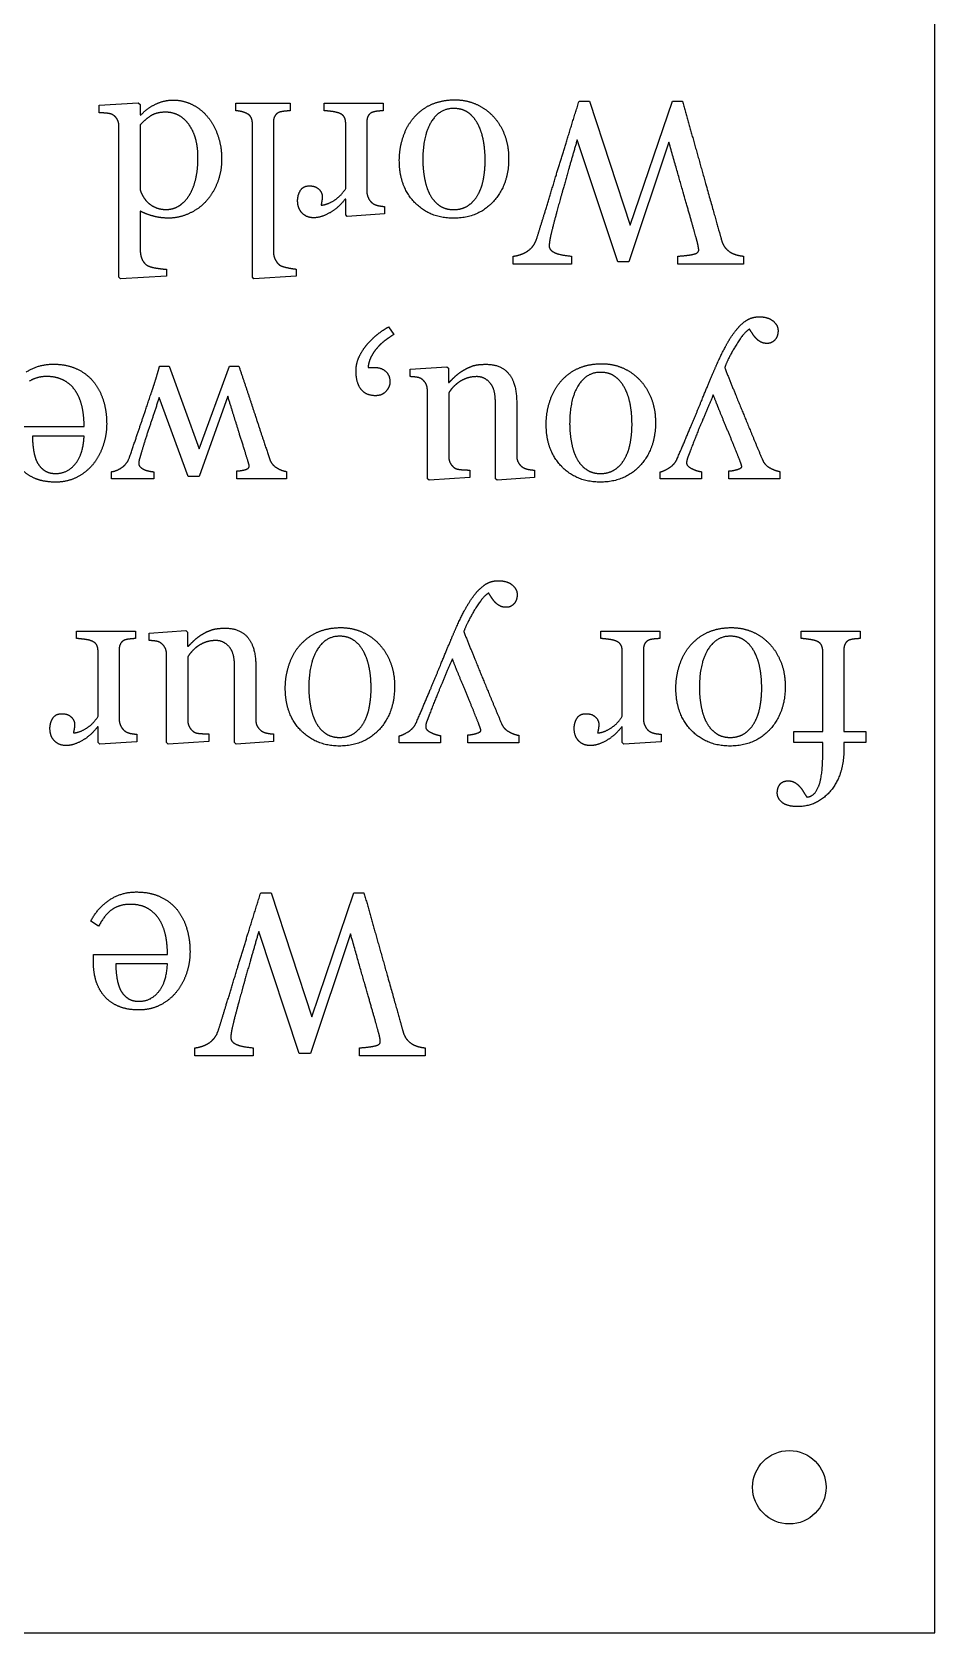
# Model space of a CAD drawing. Header units: inches. Extents: x -4.69 to 4.69, y -2.94 to 2.94.
# Drawn here: x 3.138 to 4.688, y -2.937 to -0.191 of the extents above; entities that cross this region are included whole.
import ezdxf

# ---------------------------------------------------------------- set-up
doc = ezdxf.new("R2010")
doc.units = ezdxf.units.IN
doc.layers.get('0').update_dxf_attribs({"linetype": 'CONTINUOUS'})

msp = doc.modelspace()

# ---------------------------------------------------------------- linework, layer by layer
for p, q in [((3.2533, -0.3163), (3.3204, -0.312)), ((3.2533, -0.3291), (3.2533, -0.3163)), ((3.3204, -0.312), (3.3233, -0.3147)), ((3.3233, -0.3147), (3.3233, -0.3326)), ((3.4875, -0.3128), (3.5811, -0.3128)), ((3.4875, -0.3256), (3.4875, -0.3128)), ((3.5811, -0.3128), (3.5811, -0.3256)), ((3.6395, -0.3256), (3.6395, -0.3128)), ((3.6395, -0.3128), (3.7407, -0.3128)), ((3.7407, -0.3128), (3.7407, -0.3256)), ((4.0767, -0.3093), (4.0947, -0.3093)), ((4.0947, -0.3093), (4.1644, -0.5219)), ((4.1644, -0.5219), (4.2368, -0.3093)), ((4.2368, -0.3093), (4.254, -0.3093)), ((3.2871, -0.6111), (3.2871, -0.3525)), ((3.3233, -0.3326), (3.3249, -0.333)), ((3.3237, -0.35), (3.3237, -0.4622)), ((3.5162, -0.6111), (3.5162, -0.3478)), ((3.5523, -0.3455), (3.5523, -0.5679)), ((3.6763, -0.4591), (3.6763, -0.3474)), ((3.7125, -0.3455), (3.7125, -0.4638)), ((4.143, -0.585), (4.0735, -0.3754)), ((4.231, -0.3797), (4.1621, -0.585)), ((3.6763, -0.4772), (3.6753, -0.4772)), ((3.6763, -0.5043), (3.6763, -0.4772)), ((3.7428, -0.4899), (3.7428, -0.5027)), ((3.3237, -0.4978), (3.3237, -0.5647)), ((3.679, -0.507), (3.6763, -0.5043)), ((3.7428, -0.5027), (3.679, -0.507)), ((3.9637, -0.5889), (3.9637, -0.5751)), ((4.0638, -0.5751), (4.0638, -0.5889)), ((4.2465, -0.5889), (4.2465, -0.5751)), ((4.3591, -0.5751), (4.3591, -0.5889)), ((3.3687, -0.5977), (3.3687, -0.6097)), ((3.5911, -0.5973), (3.5911, -0.6097)), ((4.0638, -0.5889), (3.9637, -0.5889)), ((4.1621, -0.585), (4.143, -0.585)), ((4.3591, -0.5889), (4.2465, -0.5889)), ((3.2901, -0.614), (3.2871, -0.6111)), ((3.3687, -0.6097), (3.2901, -0.614)), ((3.5189, -0.614), (3.5162, -0.6111)), ((3.5911, -0.6097), (3.5189, -0.614)), ((3.7496, -0.6967), (3.7586, -0.7097)), ((3.3568, -0.7642), (3.3734, -0.7642)), ((3.3734, -0.7642), (3.4251, -0.9056)), ((3.4251, -0.9056), (3.477, -0.7642)), ((3.477, -0.7642), (3.493, -0.7642)), ((3.7146, -0.766), (3.7245, -0.766)), ((3.787, -0.7691), (3.8497, -0.7648)), ((3.787, -0.7819), (3.787, -0.7691)), ((3.8497, -0.7648), (3.8526, -0.7675)), ((3.8526, -0.7675), (3.8526, -0.7918)), ((3.8526, -0.7918), (3.8537, -0.7918)), ((3.4062, -0.9535), (3.3562, -0.8175)), ((3.474, -0.8156), (3.4251, -0.9535)), ((3.8164, -0.957), (3.8164, -0.8049)), ((3.853, -0.8101), (3.853, -0.9187)), ((3.9331, -0.957), (3.9331, -0.8238)), ((3.9697, -0.8256), (3.9697, -0.9174)), ((3.1003, -0.8675), (3.2274, -0.8675)), ((3.2274, -0.8839), (3.1387, -0.8839)), ((3.2741, -0.9574), (3.2741, -0.945)), ((3.347, -0.9574), (3.2741, -0.9574)), ((3.347, -0.945), (3.347, -0.9574)), ((3.4251, -0.9535), (3.4062, -0.9535)), ((3.4893, -0.9574), (3.4893, -0.9438)), ((3.5749, -0.9574), (3.4893, -0.9574)), ((3.5749, -0.9446), (3.5749, -0.9574)), ((3.8193, -0.9598), (3.8164, -0.957)), ((3.8892, -0.9551), (3.8193, -0.9598)), ((3.8892, -0.9423), (3.8892, -0.9551)), ((3.9361, -0.9598), (3.9331, -0.957)), ((4.0001, -0.9551), (3.9361, -0.9598)), ((4.0001, -0.9423), (4.0001, -0.9551)), ((4.2157, -0.9574), (4.2157, -0.9454)), ((4.2869, -0.9574), (4.2157, -0.9574)), ((4.2869, -0.945), (4.2869, -0.9574)), ((4.3337, -0.9574), (4.3337, -0.9438)), ((4.4213, -0.9574), (4.3337, -0.9574)), ((4.4213, -0.9446), (4.4213, -0.9574)), ((3.2146, -1.2312), (3.2146, -1.2184)), ((3.2146, -1.2184), (3.3157, -1.2184)), ((3.3157, -1.2184), (3.3157, -1.2312)), ((3.3393, -1.2219), (3.4019, -1.2176)), ((3.3393, -1.2347), (3.3393, -1.2219)), ((3.4019, -1.2176), (3.4049, -1.2203)), ((3.4049, -1.2203), (3.4049, -1.2446)), ((4.1141, -1.2312), (4.1141, -1.2184)), ((4.1141, -1.2184), (4.2153, -1.2184)), ((4.2153, -1.2184), (4.2153, -1.2312)), ((4.4581, -1.2312), (4.4581, -1.2184)), ((4.4581, -1.2184), (4.5593, -1.2184)), ((4.5593, -1.2184), (4.5593, -1.2312)), ((3.2513, -1.3647), (3.2513, -1.253)), ((3.2875, -1.251), (3.2875, -1.3694)), ((3.3687, -1.4098), (3.3687, -1.2576)), ((3.4049, -1.2446), (3.406, -1.2446)), ((3.4052, -1.2629), (3.4052, -1.3715)), ((4.1509, -1.3647), (4.1509, -1.253)), ((4.1871, -1.251), (4.1871, -1.3694)), ((4.4949, -1.3908), (4.4949, -1.253)), ((4.5311, -1.251), (4.5311, -1.3908)), ((3.4854, -1.4098), (3.4854, -1.2765)), ((3.522, -1.2784), (3.522, -1.3702)), ((3.2513, -1.3828), (3.2504, -1.3828)), ((3.2513, -1.4098), (3.2513, -1.3828)), ((3.3179, -1.3954), (3.3179, -1.4083)), ((3.4414, -1.395), (3.4414, -1.4079)), ((3.5523, -1.395), (3.5523, -1.4079)), ((3.7679, -1.4102), (3.7679, -1.3982)), ((3.8392, -1.3978), (3.8392, -1.4102)), ((3.886, -1.4102), (3.886, -1.3966)), ((3.9736, -1.3974), (3.9736, -1.4102)), ((4.1509, -1.3828), (4.1499, -1.3828)), ((4.1509, -1.4098), (4.1509, -1.3828)), ((4.2174, -1.3954), (4.2174, -1.4083)), ((4.4455, -1.4094), (4.4455, -1.3908)), ((4.4455, -1.3908), (4.4949, -1.3908)), ((4.5311, -1.3908), (4.569, -1.3908)), ((4.569, -1.3908), (4.569, -1.4094)), ((3.2541, -1.4126), (3.2513, -1.4098)), ((3.3179, -1.4083), (3.2541, -1.4126)), ((3.3716, -1.4126), (3.3687, -1.4098)), ((3.4414, -1.4079), (3.3716, -1.4126)), ((3.4883, -1.4126), (3.4854, -1.4098)), ((3.5523, -1.4079), (3.4883, -1.4126)), ((3.8392, -1.4102), (3.7679, -1.4102)), ((3.9736, -1.4102), (3.886, -1.4102)), ((4.1536, -1.4126), (4.1509, -1.4098)), ((4.2174, -1.4083), (4.1536, -1.4126)), ((4.4949, -1.4094), (4.4455, -1.4094)), ((4.4949, -1.429), (4.4949, -1.4094)), ((4.569, -1.4094), (4.5311, -1.4094)), ((4.5311, -1.4094), (4.5311, -1.4217)), ((3.5304, -1.6676), (3.5483, -1.6676)), ((3.5483, -1.6676), (3.618, -1.8803)), ((3.618, -1.8803), (3.6904, -1.6676)), ((3.6904, -1.6676), (3.7076, -1.6676)), ((3.2523, -1.7247), (3.2387, -1.7163)), ((3.5967, -1.9434), (3.5271, -1.7337)), ((3.6846, -1.7381), (3.6157, -1.9434)), ((3.2433, -1.7859), (3.2433, -1.7731)), ((3.2433, -1.7731), (3.3704, -1.7731)), ((3.3704, -1.7895), (3.2817, -1.7895)), ((3.4173, -1.9473), (3.4173, -1.9334)), ((3.5174, -1.9473), (3.4173, -1.9473)), ((3.5174, -1.9334), (3.5174, -1.9473)), ((3.6157, -1.9434), (3.5967, -1.9434)), ((3.7001, -1.9473), (3.7001, -1.9334)), ((3.8127, -1.9473), (3.7001, -1.9473)), ((3.8127, -1.9334), (3.8127, -1.9473))]:
    msp.add_line(p, q)
for points in [[(-4.6875, -2.9375), (4.6875, -2.9375), (4.6875, 2.9375), (-4.6875, 2.9375)], [(4.6875, 2.9375), (-4.6875, 2.9375), (-4.6875, -2.9375), (4.6875, -2.9375)]]:
    msp.add_lwpolyline(points, close=True)
msp.add_circle((4.4375, -2.6875), 0.063)
for points in [[(3.2661, -0.3299), (3.2591, -0.3293), (3.2533, -0.3291)], [(3.3249, -0.333), (3.335, -0.3217), (3.3498, -0.3145)], [(3.3666, -0.3282), (3.3511, -0.3282), (3.3409, -0.335)], [(3.3498, -0.3145), (3.3647, -0.3073), (3.3804, -0.3073)], [(3.3918, -0.3348), (3.3812, -0.3282), (3.3666, -0.3282)], [(3.3804, -0.3073), (3.3968, -0.3073), (3.412, -0.3146)], [(3.412, -0.3146), (3.4273, -0.3219), (3.4385, -0.3352)], [(3.497, -0.327), (3.4928, -0.326), (3.4875, -0.3256)], [(3.5054, -0.3299), (3.5012, -0.328), (3.497, -0.327)], [(3.5632, -0.328), (3.5578, -0.3297), (3.5551, -0.3341)], [(3.5716, -0.3265), (3.5665, -0.327), (3.5632, -0.328)], [(3.5811, -0.3256), (3.5767, -0.326), (3.5716, -0.3265)], [(3.6528, -0.327), (3.6452, -0.326), (3.6395, -0.3256)], [(3.6654, -0.3299), (3.6605, -0.328), (3.6528, -0.327)], [(3.7232, -0.328), (3.7177, -0.3297), (3.7151, -0.3341)], [(3.7315, -0.3264), (3.7267, -0.3268), (3.7232, -0.328)], [(3.7407, -0.3256), (3.7362, -0.326), (3.7315, -0.3264)], [(3.7931, -0.3377), (3.8065, -0.3221), (3.8242, -0.3145)], [(3.8614, -0.3217), (3.8371, -0.3217), (3.8228, -0.3453)], [(3.8242, -0.3145), (3.842, -0.3069), (3.864, -0.3069)], [(3.8863, -0.3288), (3.8762, -0.3217), (3.8614, -0.3217)], [(3.864, -0.3069), (3.8823, -0.3069), (3.8988, -0.3139)], [(3.903, -0.3484), (3.8963, -0.3359), (3.8863, -0.3288)], [(3.8988, -0.3139), (3.9154, -0.3208), (3.9282, -0.334)], [(4.0372, -0.4372), (4.0555, -0.3772), (4.0767, -0.3093)], [(4.254, -0.3093), (4.2733, -0.3774), (4.2939, -0.4506)], [(3.2768, -0.3328), (3.2731, -0.3305), (3.2661, -0.3299)], [(3.2845, -0.3409), (3.2819, -0.3361), (3.2768, -0.3328)], [(3.2871, -0.3525), (3.2871, -0.3457), (3.2845, -0.3409)], [(3.3409, -0.335), (3.3307, -0.3418), (3.3237, -0.35)], [(3.4092, -0.3523), (3.4024, -0.3414), (3.3918, -0.3348)], [(3.4196, -0.3771), (3.4165, -0.3638), (3.4092, -0.3523)], [(3.4385, -0.3352), (3.45, -0.3486), (3.4567, -0.3675)], [(3.5136, -0.3366), (3.5111, -0.3322), (3.5054, -0.3299)], [(3.5162, -0.3478), (3.5162, -0.341), (3.5136, -0.3366)], [(3.5551, -0.3341), (3.5523, -0.3385), (3.5523, -0.3455)], [(3.6737, -0.3363), (3.671, -0.3321), (3.6654, -0.3299)], [(3.6763, -0.3474), (3.6763, -0.3406), (3.6737, -0.3363)], [(3.7151, -0.3341), (3.7125, -0.3385), (3.7125, -0.3455)], [(3.7748, -0.3709), (3.7812, -0.3513), (3.7931, -0.3377)], [(3.8228, -0.3453), (3.8086, -0.3688), (3.8086, -0.4103)], [(3.9126, -0.3767), (3.9096, -0.3608), (3.903, -0.3484)], [(3.9282, -0.334), (3.9409, -0.347), (3.9484, -0.3658)], [(3.4228, -0.4068), (3.4228, -0.3904), (3.4196, -0.3771)], [(3.4567, -0.3675), (3.4634, -0.3863), (3.4634, -0.4091)], [(3.7683, -0.4107), (3.7683, -0.3904), (3.7748, -0.3709)], [(3.9156, -0.4112), (3.9156, -0.3926), (3.9126, -0.3767)], [(3.9484, -0.3658), (3.9559, -0.3846), (3.9559, -0.4079)], [(4.0735, -0.3754), (4.0595, -0.4237), (4.0493, -0.4599)], [(4.2647, -0.498), (4.2534, -0.4585), (4.231, -0.3797)], [(3.4186, -0.444), (3.4228, -0.4272), (3.4228, -0.4068)], [(3.4634, -0.4091), (3.4634, -0.4299), (3.4562, -0.4486)], [(3.7945, -0.4829), (3.7683, -0.4558), (3.7683, -0.4107)], [(3.8086, -0.4103), (3.8086, -0.4249), (3.8115, -0.4411)], [(3.9131, -0.4406), (3.9156, -0.4254), (3.9156, -0.4112)], [(3.9559, -0.4079), (3.9559, -0.4529), (3.9297, -0.4815)], [(4.0051, -0.5422), (4.0189, -0.4972), (4.0372, -0.4372)], [(3.3237, -0.4622), (3.3253, -0.4673), (3.3288, -0.4731)], [(3.4072, -0.4718), (3.4144, -0.4609), (3.4186, -0.444)], [(3.4562, -0.4486), (3.449, -0.4673), (3.4364, -0.4813)], [(3.5938, -0.4799), (3.5938, -0.47), (3.5987, -0.4623)], [(3.5987, -0.4623), (3.6035, -0.4546), (3.6136, -0.4546)], [(3.6136, -0.4546), (3.6245, -0.4546), (3.6303, -0.4603)], [(3.6303, -0.4603), (3.636, -0.4659), (3.636, -0.4727)], [(3.6555, -0.4801), (3.6677, -0.4727), (3.6763, -0.4591)], [(3.7125, -0.4638), (3.7125, -0.4698), (3.7153, -0.4757)], [(3.8115, -0.4411), (3.8145, -0.4574), (3.8203, -0.4686)], [(3.9043, -0.4677), (3.9106, -0.4558), (3.9131, -0.4406)], [(4.0493, -0.4599), (4.0392, -0.496), (4.0325, -0.5217)], [(4.2939, -0.4506), (4.3145, -0.5239), (4.3215, -0.5488)], [(3.3288, -0.4731), (3.3323, -0.479), (3.3375, -0.4838)], [(3.3375, -0.4838), (3.3431, -0.4887), (3.3507, -0.4919)], [(3.3507, -0.4919), (3.3583, -0.4951), (3.3684, -0.4951)], [(3.3684, -0.4951), (3.38, -0.4951), (3.3898, -0.4891)], [(3.3898, -0.4891), (3.3996, -0.483), (3.4072, -0.4718)], [(3.4364, -0.4813), (3.4246, -0.4943), (3.4074, -0.5021)], [(3.6015, -0.5013), (3.5938, -0.4934), (3.5938, -0.4799)], [(3.6341, -0.4875), (3.6432, -0.4875), (3.6555, -0.4801)], [(3.6353, -0.4805), (3.6346, -0.484), (3.6341, -0.4875)], [(3.636, -0.4727), (3.636, -0.477), (3.6353, -0.4805)], [(3.6753, -0.4772), (3.6633, -0.493), (3.6485, -0.5011)], [(3.7153, -0.4757), (3.7181, -0.4815), (3.7232, -0.485)], [(3.7232, -0.485), (3.7269, -0.4873), (3.7319, -0.4884)], [(3.7319, -0.4884), (3.737, -0.4895), (3.7428, -0.4899)], [(3.861, -0.5101), (3.8207, -0.5101), (3.7945, -0.4829)], [(3.8203, -0.4686), (3.8265, -0.4807), (3.8367, -0.488)], [(3.8367, -0.488), (3.8468, -0.4953), (3.8614, -0.4953)], [(3.9297, -0.4815), (3.9035, -0.5101), (3.861, -0.5101)], [(3.8614, -0.4953), (3.8764, -0.4953), (3.8871, -0.4879)], [(3.8871, -0.4879), (3.8977, -0.4805), (3.9043, -0.4677)], [(3.346, -0.5065), (3.333, -0.5031), (3.3237, -0.4978)], [(3.3723, -0.5099), (3.3589, -0.5099), (3.346, -0.5065)], [(3.4074, -0.5021), (3.3902, -0.5099), (3.3723, -0.5099)], [(3.6214, -0.5093), (3.6092, -0.5093), (3.6015, -0.5013)], [(3.6485, -0.5011), (3.6337, -0.5093), (3.6214, -0.5093)], [(4.0325, -0.5217), (4.0278, -0.5399), (4.0267, -0.5466)], [(4.2806, -0.5546), (4.2761, -0.5375), (4.2647, -0.498)], [(3.9978, -0.5577), (4.002, -0.5521), (4.0051, -0.5422)], [(4.0267, -0.5466), (4.0255, -0.5533), (4.0255, -0.558)], [(4.3215, -0.5488), (4.3233, -0.5548), (4.3267, -0.5595)], [(3.3237, -0.5647), (3.3237, -0.5729), (3.3264, -0.5796)], [(3.5523, -0.5679), (3.5523, -0.5749), (3.5554, -0.581)], [(3.9637, -0.5751), (3.9685, -0.5749), (3.975, -0.5728)], [(3.975, -0.5728), (3.9814, -0.5708), (3.9868, -0.5675)], [(3.9868, -0.5675), (3.9936, -0.5632), (3.9978, -0.5577)], [(4.0255, -0.558), (4.0255, -0.5646), (4.0345, -0.569)], [(4.0345, -0.569), (4.0436, -0.5735), (4.0638, -0.5751)], [(4.2465, -0.5751), (4.2613, -0.5743), (4.2717, -0.5722)], [(4.2717, -0.5722), (4.2821, -0.57), (4.2821, -0.565)], [(4.2815, -0.5598), (4.281, -0.5566), (4.2806, -0.5546)], [(4.2821, -0.565), (4.2821, -0.563), (4.2815, -0.5598)], [(4.3267, -0.5595), (4.3301, -0.5642), (4.3359, -0.5681)], [(4.3359, -0.5681), (4.3408, -0.5714), (4.3473, -0.573)], [(4.3473, -0.573), (4.3538, -0.5747), (4.3591, -0.5751)], [(3.3264, -0.5796), (3.3292, -0.5863), (3.334, -0.5899)], [(3.334, -0.5899), (3.3395, -0.5936), (3.3487, -0.5952)], [(3.3487, -0.5952), (3.358, -0.5969), (3.3687, -0.5977)], [(3.5554, -0.581), (3.5584, -0.5871), (3.5632, -0.5906)], [(3.5632, -0.5906), (3.5667, -0.593), (3.5761, -0.5949)], [(3.5761, -0.5949), (3.5854, -0.5969), (3.5911, -0.5973)], [(4.3544, -0.693), (4.3633, -0.6848), (4.3706, -0.682)], [(4.3706, -0.682), (4.3779, -0.6792), (4.3857, -0.6792)], [(4.3857, -0.6792), (4.4009, -0.6792), (4.4096, -0.6864)], [(4.4096, -0.6864), (4.4182, -0.6936), (4.4182, -0.7029)], [(3.7148, -0.7245), (3.7232, -0.7152), (3.7325, -0.708)], [(3.7325, -0.708), (3.7419, -0.7008), (3.7496, -0.6967)], [(3.7586, -0.7097), (3.7493, -0.7156), (3.7419, -0.7214)], [(4.3356, -0.717), (4.3453, -0.7018), (4.3544, -0.693)], [(4.3694, -0.7004), (4.3597, -0.7056), (4.3461, -0.7278)], [(4.3746, -0.7087), (4.3713, -0.7037), (4.3694, -0.7004)], [(4.3809, -0.7166), (4.378, -0.7137), (4.3746, -0.7087)], [(4.4182, -0.7029), (4.4182, -0.7126), (4.4129, -0.7188)], [(3.7003, -0.7459), (3.7066, -0.7335), (3.7148, -0.7245)], [(3.7298, -0.7331), (3.724, -0.7399), (3.7199, -0.7479)], [(3.7419, -0.7214), (3.7345, -0.7272), (3.7298, -0.7331)], [(4.3137, -0.7595), (4.326, -0.7323), (4.3356, -0.717)], [(4.3461, -0.7278), (4.3326, -0.7499), (4.3266, -0.7666)], [(4.3888, -0.7226), (4.3844, -0.7203), (4.3809, -0.7166)], [(4.3995, -0.7249), (4.3933, -0.7249), (4.3888, -0.7226)], [(4.4129, -0.7188), (4.4075, -0.7249), (4.3995, -0.7249)], [(3.128, -0.7741), (3.1482, -0.7605), (3.1745, -0.7605)], [(3.1745, -0.7605), (3.1976, -0.7605), (3.215, -0.7687)], [(3.215, -0.7687), (3.2325, -0.7769), (3.2437, -0.7909)], [(3.3503, -0.7866), (3.3539, -0.7749), (3.3568, -0.7642)], [(3.493, -0.7642), (3.5076, -0.8074), (3.5215, -0.8499)], [(3.694, -0.7724), (3.694, -0.7584), (3.7003, -0.7459)], [(3.7199, -0.7479), (3.7158, -0.7558), (3.7146, -0.766)], [(3.7245, -0.766), (3.7376, -0.766), (3.7449, -0.7728)], [(3.8776, -0.7714), (3.8864, -0.7662), (3.8945, -0.7634)], [(3.8945, -0.7634), (3.9027, -0.7607), (3.9177, -0.7607)], [(3.9177, -0.7607), (3.9431, -0.7607), (3.9564, -0.7773)], [(4.045, -0.7905), (4.0585, -0.7749), (4.0762, -0.7673)], [(4.0762, -0.7673), (4.0939, -0.7597), (4.1159, -0.7597)], [(4.1159, -0.7597), (4.1343, -0.7597), (4.1508, -0.7666)], [(4.1508, -0.7666), (4.1674, -0.7736), (4.1802, -0.7868)], [(4.2864, -0.8245), (4.3044, -0.7804), (4.3137, -0.7595)], [(4.3266, -0.7666), (4.3451, -0.8127), (4.3601, -0.8491)], [(3.1634, -0.7817), (3.1461, -0.7817), (3.1335, -0.7898)], [(3.1926, -0.7883), (3.1803, -0.7817), (3.1634, -0.7817)], [(3.2124, -0.8061), (3.2048, -0.7948), (3.1926, -0.7883)], [(3.2437, -0.7909), (3.255, -0.8049), (3.2606, -0.8236)], [(3.3432, -0.8084), (3.3467, -0.7983), (3.3503, -0.7866)], [(3.7024, -0.8034), (3.694, -0.7922), (3.694, -0.7724)], [(3.7449, -0.7728), (3.7522, -0.7796), (3.7522, -0.7911)], [(3.7522, -0.7911), (3.7522, -0.7992), (3.7456, -0.8069)], [(3.7977, -0.7828), (3.7928, -0.7821), (3.787, -0.7819)], [(3.8061, -0.7856), (3.8026, -0.7835), (3.7977, -0.7828)], [(3.8137, -0.7936), (3.8109, -0.7889), (3.8061, -0.7856)], [(3.8164, -0.8049), (3.8164, -0.7982), (3.8137, -0.7936)], [(3.8537, -0.7918), (3.8584, -0.787), (3.8642, -0.7814)], [(3.8683, -0.793), (3.8631, -0.7971), (3.8591, -0.8016)], [(3.8642, -0.7814), (3.8701, -0.7759), (3.8776, -0.7714)], [(3.8823, -0.7852), (3.874, -0.7885), (3.8683, -0.793)], [(3.9014, -0.7819), (3.8907, -0.7819), (3.8823, -0.7852)], [(3.9238, -0.7924), (3.9145, -0.7819), (3.9014, -0.7819)], [(3.9331, -0.8238), (3.9331, -0.8029), (3.9238, -0.7924)], [(3.9564, -0.7773), (3.9697, -0.7939), (3.9697, -0.8256)], [(4.0267, -0.8237), (4.0332, -0.8041), (4.045, -0.7905)], [(4.1134, -0.7745), (4.089, -0.7745), (4.0748, -0.7981)], [(4.1383, -0.7816), (4.1282, -0.7745), (4.1134, -0.7745)], [(4.1549, -0.8012), (4.1483, -0.7887), (4.1383, -0.7816)], [(4.1802, -0.7868), (4.1929, -0.7998), (4.2004, -0.8186)], [(3.2238, -0.8332), (3.2202, -0.8178), (3.2124, -0.8061)], [(3.2606, -0.8236), (3.2661, -0.8422), (3.2661, -0.8631)], [(3.3238, -0.8659), (3.3325, -0.8403), (3.3432, -0.8084)], [(3.3562, -0.8175), (3.3478, -0.8436), (3.3396, -0.8679)], [(3.4943, -0.8809), (3.4864, -0.8558), (3.474, -0.8156)], [(3.7275, -0.8146), (3.7107, -0.8146), (3.7024, -0.8034)], [(3.7456, -0.8069), (3.7389, -0.8146), (3.7275, -0.8146)], [(3.8591, -0.8016), (3.8551, -0.8062), (3.853, -0.8101)], [(4.0203, -0.8634), (4.0203, -0.8432), (4.0267, -0.8237)], [(4.0748, -0.7981), (4.0606, -0.8216), (4.0606, -0.8631)], [(4.1646, -0.8295), (4.1616, -0.8136), (4.1549, -0.8012)], [(4.2004, -0.8186), (4.2079, -0.8374), (4.2079, -0.8607)], [(4.307, -0.8132), (4.2982, -0.834), (4.2888, -0.8562)], [(4.3305, -0.8712), (4.3154, -0.8349), (4.307, -0.8132)], [(3.2274, -0.8675), (3.2274, -0.8486), (3.2238, -0.8332)], [(3.5215, -0.8499), (3.5354, -0.8924), (3.5461, -0.924)], [(4.1676, -0.864), (4.1676, -0.8454), (4.1646, -0.8295)], [(4.2452, -0.9224), (4.2684, -0.8687), (4.2864, -0.8245)], [(4.3601, -0.8491), (4.375, -0.8854), (4.3914, -0.9244)], [(3.2661, -0.8631), (3.2661, -0.8817), (3.2602, -0.8997)], [(3.3054, -0.9201), (3.3151, -0.8915), (3.3238, -0.8659)], [(3.3396, -0.8679), (3.3313, -0.8923), (3.3251, -0.9137)], [(4.0465, -0.9357), (4.0203, -0.9086), (4.0203, -0.8634)], [(4.0606, -0.8631), (4.0606, -0.8777), (4.0635, -0.8939)], [(4.1651, -0.8934), (4.1676, -0.8782), (4.1676, -0.864)], [(4.2079, -0.8607), (4.2079, -0.9057), (4.1817, -0.9343)], [(4.2888, -0.8562), (4.2793, -0.8785), (4.2677, -0.9088)], [(4.353, -0.9267), (4.3456, -0.9075), (4.3305, -0.8712)], [(3.1387, -0.8839), (3.1387, -0.8947), (3.1405, -0.9072)], [(3.2127, -0.9311), (3.2262, -0.9141), (3.2274, -0.8839)], [(3.2602, -0.8997), (3.2542, -0.9177), (3.2428, -0.9321)], [(3.5084, -0.9265), (3.5022, -0.9061), (3.4943, -0.8809)], [(4.0635, -0.8939), (4.0664, -0.9101), (4.0723, -0.9214)], [(4.1563, -0.9205), (4.1625, -0.9086), (4.1651, -0.8934)], [(3.1405, -0.9072), (3.1424, -0.9196), (3.1464, -0.9279)], [(3.1464, -0.9279), (3.1509, -0.9368), (3.1587, -0.9425)], [(3.1787, -0.9481), (3.1992, -0.9481), (3.2127, -0.9311)], [(3.2428, -0.9321), (3.2317, -0.9459), (3.2152, -0.9544)], [(3.2917, -0.9382), (3.3011, -0.9321), (3.3054, -0.9201)], [(3.3224, -0.9229), (3.3212, -0.9271), (3.3212, -0.9312)], [(3.3212, -0.9312), (3.3212, -0.9347), (3.3243, -0.9374)], [(3.3251, -0.9137), (3.3237, -0.9187), (3.3224, -0.9229)], [(3.5101, -0.9319), (3.5094, -0.9294), (3.5084, -0.9265)], [(3.5107, -0.9352), (3.5107, -0.9345), (3.5101, -0.9319)], [(3.5461, -0.924), (3.5492, -0.9331), (3.558, -0.9384)], [(3.853, -0.9187), (3.853, -0.9251), (3.8557, -0.9301)], [(3.8557, -0.9301), (3.8584, -0.9351), (3.8633, -0.9386)], [(3.9697, -0.9174), (3.9697, -0.9244), (3.9724, -0.9291)], [(3.9724, -0.9291), (3.975, -0.9339), (3.9801, -0.9374)], [(4.0723, -0.9214), (4.0785, -0.9335), (4.0887, -0.9408)], [(4.139, -0.9407), (4.1497, -0.9333), (4.1563, -0.9205)], [(4.231, -0.9387), (4.2406, -0.9329), (4.2452, -0.9224)], [(4.2638, -0.919), (4.2612, -0.9255), (4.2612, -0.9302)], [(4.2612, -0.9302), (4.2612, -0.9353), (4.2701, -0.9396)], [(4.2677, -0.9088), (4.2663, -0.9125), (4.2638, -0.919)], [(4.355, -0.9323), (4.3542, -0.9296), (4.353, -0.9267)], [(4.3559, -0.9362), (4.3559, -0.9351), (4.355, -0.9323)], [(4.3914, -0.9244), (4.3951, -0.9333), (4.4038, -0.9383)], [(3.1424, -0.9563), (3.1274, -0.9496), (3.118, -0.9382)], [(3.1784, -0.9629), (3.1573, -0.9629), (3.1424, -0.9563)], [(3.1587, -0.9425), (3.1665, -0.9481), (3.1787, -0.9481)], [(3.2152, -0.9544), (3.1988, -0.9629), (3.1784, -0.9629)], [(3.2741, -0.945), (3.2823, -0.9442), (3.2917, -0.9382)], [(3.3243, -0.9374), (3.3274, -0.9401), (3.3319, -0.9419)], [(3.3319, -0.9419), (3.3358, -0.9434), (3.3403, -0.9442)], [(3.3403, -0.9442), (3.3449, -0.945), (3.347, -0.945)], [(3.4893, -0.9438), (3.4958, -0.9436), (3.5033, -0.9417)], [(3.5033, -0.9417), (3.5107, -0.9397), (3.5107, -0.9352)], [(3.558, -0.9384), (3.5667, -0.9436), (3.5749, -0.9446)], [(3.8633, -0.9386), (3.8668, -0.9409), (3.8737, -0.9414)], [(3.8737, -0.9414), (3.8806, -0.9419), (3.8892, -0.9423)], [(3.9801, -0.9374), (3.9836, -0.9397), (3.9889, -0.9408)], [(3.9889, -0.9408), (3.9942, -0.9419), (4.0001, -0.9423)], [(4.113, -0.9629), (4.0727, -0.9629), (4.0465, -0.9357)], [(4.0887, -0.9408), (4.0988, -0.9481), (4.1134, -0.9481)], [(4.1817, -0.9343), (4.1555, -0.9629), (4.113, -0.9629)], [(4.1134, -0.9481), (4.1284, -0.9481), (4.139, -0.9407)], [(4.2157, -0.9454), (4.2215, -0.9444), (4.231, -0.9387)], [(4.2701, -0.9396), (4.2789, -0.944), (4.2869, -0.945)], [(4.3337, -0.9438), (4.3396, -0.9436), (4.3477, -0.9414)], [(4.3477, -0.9414), (4.3559, -0.9391), (4.3559, -0.9362)], [(4.4038, -0.9383), (4.4126, -0.9432), (4.4213, -0.9446)], [(3.8879, -1.1698), (3.8975, -1.1545), (3.9067, -1.1458)], [(3.9217, -1.1532), (3.9119, -1.1584), (3.8984, -1.1806)], [(3.9067, -1.1458), (3.9156, -1.1376), (3.9229, -1.1348)], [(3.9269, -1.1615), (3.9236, -1.1565), (3.9217, -1.1532)], [(3.9229, -1.1348), (3.9302, -1.132), (3.938, -1.132)], [(3.938, -1.132), (3.9532, -1.132), (3.9618, -1.1392)], [(3.9618, -1.1392), (3.9705, -1.1464), (3.9705, -1.1557)], [(3.866, -1.2123), (3.8783, -1.1851), (3.8879, -1.1698)], [(3.8984, -1.1806), (3.8849, -1.2027), (3.8789, -1.2194)], [(3.9331, -1.1694), (3.9302, -1.1665), (3.9269, -1.1615)], [(3.9411, -1.1754), (3.9366, -1.1731), (3.9331, -1.1694)], [(3.9518, -1.1777), (3.9456, -1.1777), (3.9411, -1.1754)], [(3.9651, -1.1716), (3.9598, -1.1777), (3.9518, -1.1777)], [(3.9705, -1.1557), (3.9705, -1.1654), (3.9651, -1.1716)], [(3.2279, -1.2326), (3.2202, -1.2316), (3.2146, -1.2312)], [(3.2404, -1.2355), (3.2356, -1.2335), (3.2279, -1.2326)], [(3.2487, -1.2419), (3.2461, -1.2376), (3.2404, -1.2355)], [(3.2982, -1.2335), (3.2928, -1.2353), (3.2901, -1.2397)], [(3.3065, -1.232), (3.3017, -1.2324), (3.2982, -1.2335)], [(3.3157, -1.2312), (3.3113, -1.2316), (3.3065, -1.232)], [(3.35, -1.2356), (3.3451, -1.2349), (3.3393, -1.2347)], [(3.3583, -1.2384), (3.3548, -1.2363), (3.35, -1.2356)], [(3.406, -1.2446), (3.4107, -1.2398), (3.4165, -1.2342)], [(3.4165, -1.2342), (3.4223, -1.2287), (3.4299, -1.2242)], [(3.4299, -1.2242), (3.4387, -1.2189), (3.4468, -1.2162)], [(3.4537, -1.2347), (3.443, -1.2347), (3.4346, -1.238)], [(3.4468, -1.2162), (3.455, -1.2135), (3.4699, -1.2135)], [(3.4761, -1.2452), (3.4667, -1.2347), (3.4537, -1.2347)], [(3.4699, -1.2135), (3.4954, -1.2135), (3.5087, -1.2301)], [(3.5087, -1.2301), (3.522, -1.2467), (3.522, -1.2784)], [(3.5973, -1.2433), (3.6108, -1.2277), (3.6285, -1.2201)], [(3.6657, -1.2273), (3.6413, -1.2273), (3.6271, -1.2509)], [(3.6285, -1.2201), (3.6462, -1.2125), (3.6682, -1.2125)], [(3.6905, -1.2344), (3.6805, -1.2273), (3.6657, -1.2273)], [(3.6682, -1.2125), (3.6865, -1.2125), (3.7031, -1.2194)], [(3.7072, -1.254), (3.7006, -1.2415), (3.6905, -1.2344)], [(3.7031, -1.2194), (3.7196, -1.2263), (3.7325, -1.2396)], [(3.8387, -1.2773), (3.8567, -1.2331), (3.866, -1.2123)], [(3.8789, -1.2194), (3.8973, -1.2655), (3.9123, -1.3019)], [(4.1274, -1.2326), (4.1197, -1.2316), (4.1141, -1.2312)], [(4.14, -1.2355), (4.1351, -1.2335), (4.1274, -1.2326)], [(4.1482, -1.2419), (4.1456, -1.2376), (4.14, -1.2355)], [(4.1978, -1.2335), (4.1923, -1.2353), (4.1897, -1.2397)], [(4.206, -1.232), (4.2013, -1.2324), (4.1978, -1.2335)], [(4.2153, -1.2312), (4.2108, -1.2316), (4.206, -1.232)], [(4.2676, -1.2433), (4.2811, -1.2277), (4.2988, -1.2201)], [(4.336, -1.2273), (4.3116, -1.2273), (4.2974, -1.2509)], [(4.2988, -1.2201), (4.3165, -1.2125), (4.3385, -1.2125)], [(4.3609, -1.2344), (4.3508, -1.2273), (4.336, -1.2273)], [(4.3385, -1.2125), (4.3569, -1.2125), (4.3734, -1.2194)], [(4.3775, -1.254), (4.3709, -1.2415), (4.3609, -1.2344)], [(4.3734, -1.2194), (4.39, -1.2263), (4.4028, -1.2396)], [(4.4715, -1.2327), (4.4638, -1.2316), (4.4581, -1.2312)], [(4.484, -1.2355), (4.4793, -1.2337), (4.4715, -1.2327)], [(4.4923, -1.2419), (4.4896, -1.2376), (4.484, -1.2355)], [(4.5418, -1.2335), (4.5363, -1.2353), (4.5337, -1.2397)], [(4.55, -1.232), (4.5453, -1.2324), (4.5418, -1.2335)], [(4.5593, -1.2312), (4.5548, -1.2316), (4.55, -1.232)], [(3.2513, -1.253), (3.2513, -1.2462), (3.2487, -1.2419)], [(3.2901, -1.2397), (3.2875, -1.244), (3.2875, -1.251)], [(3.3659, -1.2464), (3.3632, -1.2417), (3.3583, -1.2384)], [(3.3687, -1.2576), (3.3687, -1.251), (3.3659, -1.2464)], [(3.4114, -1.2544), (3.4074, -1.259), (3.4052, -1.2629)], [(3.4206, -1.2458), (3.4154, -1.2499), (3.4114, -1.2544)], [(3.4346, -1.238), (3.4263, -1.2413), (3.4206, -1.2458)], [(3.4854, -1.2765), (3.4854, -1.2557), (3.4761, -1.2452)], [(3.579, -1.2764), (3.5854, -1.2569), (3.5973, -1.2433)], [(3.6271, -1.2509), (3.6129, -1.2744), (3.6129, -1.3158)], [(3.7169, -1.2823), (3.7138, -1.2664), (3.7072, -1.254)], [(3.7325, -1.2396), (3.7452, -1.2526), (3.7527, -1.2714)], [(4.1509, -1.253), (4.1509, -1.2462), (4.1482, -1.2419)], [(4.1897, -1.2397), (4.1871, -1.244), (4.1871, -1.251)], [(4.2493, -1.2764), (4.2558, -1.2569), (4.2676, -1.2433)], [(4.2974, -1.2509), (4.2832, -1.2744), (4.2832, -1.3158)], [(4.3872, -1.2823), (4.3842, -1.2664), (4.3775, -1.254)], [(4.4028, -1.2396), (4.4155, -1.2526), (4.423, -1.2714)], [(4.4949, -1.253), (4.4949, -1.2462), (4.4923, -1.2419)], [(4.5337, -1.2397), (4.5311, -1.244), (4.5311, -1.251)], [(3.5726, -1.3162), (3.5726, -1.296), (3.579, -1.2764)], [(3.7199, -1.3168), (3.7199, -1.2981), (3.7169, -1.2823)], [(3.7527, -1.2714), (3.7602, -1.2902), (3.7602, -1.3135)], [(3.7975, -1.3752), (3.8207, -1.3215), (3.8387, -1.2773)], [(3.8593, -1.2659), (3.8505, -1.2867), (3.8411, -1.309)], [(3.8828, -1.324), (3.8676, -1.2877), (3.8593, -1.2659)], [(4.2429, -1.3162), (4.2429, -1.296), (4.2493, -1.2764)], [(4.3902, -1.3168), (4.3902, -1.2981), (4.3872, -1.2823)], [(4.423, -1.2714), (4.4305, -1.2902), (4.4305, -1.3135)], [(3.5988, -1.3885), (3.5726, -1.3614), (3.5726, -1.3162)], [(3.6129, -1.3158), (3.6129, -1.3304), (3.6158, -1.3467)], [(3.7173, -1.3462), (3.7199, -1.331), (3.7199, -1.3168)], [(3.7602, -1.3135), (3.7602, -1.3585), (3.734, -1.3871)], [(3.8411, -1.309), (3.8316, -1.3313), (3.8199, -1.3616)], [(3.9123, -1.3019), (3.9273, -1.3382), (3.9436, -1.3771)], [(4.2691, -1.3885), (4.2429, -1.3614), (4.2429, -1.3162)], [(4.2832, -1.3158), (4.2832, -1.3304), (4.2861, -1.3467)], [(4.3877, -1.3462), (4.3902, -1.331), (4.3902, -1.3168)], [(4.4305, -1.3135), (4.4305, -1.3585), (4.4043, -1.3871)], [(3.9053, -1.3795), (3.8979, -1.3602), (3.8828, -1.324)], [(3.1688, -1.3855), (3.1688, -1.3756), (3.1737, -1.3679)], [(3.1737, -1.3679), (3.1786, -1.3602), (3.1887, -1.3602)], [(3.1887, -1.3602), (3.1996, -1.3602), (3.2053, -1.3659)], [(3.2053, -1.3659), (3.211, -1.3715), (3.211, -1.3783)], [(3.2305, -1.3857), (3.2428, -1.3783), (3.2513, -1.3647)], [(3.2875, -1.3694), (3.2875, -1.3754), (3.2903, -1.3812)], [(3.4052, -1.3715), (3.4052, -1.3779), (3.408, -1.3829)], [(3.522, -1.3702), (3.522, -1.3772), (3.5246, -1.3819)], [(3.6158, -1.3467), (3.6187, -1.3629), (3.6246, -1.3742)], [(3.6913, -1.3935), (3.7019, -1.3861), (3.7086, -1.3732)], [(3.7086, -1.3732), (3.7148, -1.3614), (3.7173, -1.3462)], [(3.816, -1.3718), (3.8135, -1.3783), (3.8135, -1.383)], [(3.8199, -1.3616), (3.8186, -1.3653), (3.816, -1.3718)], [(4.0684, -1.3855), (4.0684, -1.3756), (4.0732, -1.3679)], [(4.0732, -1.3679), (4.0781, -1.3602), (4.0882, -1.3602)], [(4.0882, -1.3602), (4.0991, -1.3602), (4.1049, -1.3659)], [(4.1049, -1.3659), (4.1106, -1.3715), (4.1106, -1.3783)], [(4.13, -1.3857), (4.1423, -1.3783), (4.1509, -1.3647)], [(4.1871, -1.3694), (4.1871, -1.3754), (4.1899, -1.3812)], [(4.2861, -1.3467), (4.289, -1.3629), (4.2949, -1.3742)], [(4.3616, -1.3935), (4.3723, -1.3861), (4.3789, -1.3732)], [(4.3789, -1.3732), (4.3851, -1.3614), (4.3877, -1.3462)], [(3.1765, -1.4069), (3.1688, -1.3989), (3.1688, -1.3855)], [(3.2091, -1.3931), (3.2182, -1.3931), (3.2305, -1.3857)], [(3.2104, -1.3861), (3.2097, -1.3896), (3.2091, -1.3931)], [(3.211, -1.3783), (3.211, -1.3826), (3.2104, -1.3861)], [(3.2504, -1.3828), (3.2383, -1.3985), (3.2235, -1.4067)], [(3.2903, -1.3812), (3.2932, -1.3871), (3.2982, -1.3906)], [(3.2982, -1.3906), (3.3019, -1.3929), (3.307, -1.394)], [(3.307, -1.394), (3.312, -1.395), (3.3179, -1.3954)], [(3.408, -1.3829), (3.4107, -1.3878), (3.4156, -1.3913)], [(3.4156, -1.3913), (3.4191, -1.3937), (3.426, -1.3942)], [(3.426, -1.3942), (3.4329, -1.3946), (3.4414, -1.395)], [(3.5246, -1.3819), (3.5273, -1.3867), (3.5324, -1.3902)], [(3.5324, -1.3902), (3.5359, -1.3925), (3.5412, -1.3936)], [(3.5412, -1.3936), (3.5465, -1.3946), (3.5523, -1.395)], [(3.6653, -1.4157), (3.625, -1.4157), (3.5988, -1.3885)], [(3.6246, -1.3742), (3.6308, -1.3863), (3.6409, -1.3936)], [(3.6409, -1.3936), (3.6511, -1.4009), (3.6657, -1.4009)], [(3.734, -1.3871), (3.7078, -1.4157), (3.6653, -1.4157)], [(3.6657, -1.4009), (3.6807, -1.4009), (3.6913, -1.3935)], [(3.7679, -1.3982), (3.7738, -1.3972), (3.7833, -1.3914)], [(3.7833, -1.3914), (3.7928, -1.3857), (3.7975, -1.3752)], [(3.8135, -1.383), (3.8135, -1.388), (3.8224, -1.3924)], [(3.8224, -1.3924), (3.8312, -1.3968), (3.8392, -1.3978)], [(3.886, -1.3966), (3.8918, -1.3964), (3.9, -1.3942)], [(3.9, -1.3942), (3.9082, -1.3919), (3.9082, -1.389)], [(3.9073, -1.3851), (3.9064, -1.3824), (3.9053, -1.3795)], [(3.9082, -1.389), (3.9082, -1.3878), (3.9073, -1.3851)], [(3.9436, -1.3771), (3.9473, -1.3861), (3.9561, -1.391)], [(3.9561, -1.391), (3.9649, -1.396), (3.9736, -1.3974)], [(4.0761, -1.4069), (4.0684, -1.3989), (4.0684, -1.3855)], [(4.1086, -1.3931), (4.1178, -1.3931), (4.13, -1.3857)], [(4.1099, -1.3861), (4.1092, -1.3896), (4.1086, -1.3931)], [(4.1106, -1.3783), (4.1106, -1.3826), (4.1099, -1.3861)], [(4.1499, -1.3828), (4.1378, -1.3985), (4.123, -1.4067)], [(4.1899, -1.3812), (4.1927, -1.3871), (4.1978, -1.3906)], [(4.1978, -1.3906), (4.2015, -1.3929), (4.2065, -1.394)], [(4.2065, -1.394), (4.2116, -1.395), (4.2174, -1.3954)], [(4.3356, -1.4157), (4.2953, -1.4157), (4.2691, -1.3885)], [(4.2949, -1.3742), (4.3011, -1.3863), (4.3113, -1.3936)], [(4.3113, -1.3936), (4.3214, -1.4009), (4.336, -1.4009)], [(4.4043, -1.3871), (4.3781, -1.4157), (4.3356, -1.4157)], [(4.336, -1.4009), (4.351, -1.4009), (4.3616, -1.3935)], [(3.1965, -1.4149), (3.1842, -1.4149), (3.1765, -1.4069)], [(3.2235, -1.4067), (3.2087, -1.4149), (3.1965, -1.4149)], [(4.096, -1.4149), (4.0837, -1.4149), (4.0761, -1.4069)], [(4.123, -1.4067), (4.1083, -1.4149), (4.096, -1.4149)], [(4.5311, -1.4217), (4.5311, -1.4654), (4.5084, -1.4925)], [(4.4878, -1.4851), (4.4949, -1.4675), (4.4949, -1.429)], [(4.4169, -1.4962), (4.4169, -1.4875), (4.4215, -1.4814)], [(4.4215, -1.4814), (4.4262, -1.4754), (4.4357, -1.4754)], [(4.4357, -1.4754), (4.4418, -1.4754), (4.4463, -1.4779)], [(4.4463, -1.4779), (4.4509, -1.4805), (4.4548, -1.4847)], [(4.4256, -1.5128), (4.4169, -1.5059), (4.4169, -1.4962)], [(4.5084, -1.4925), (4.4857, -1.5196), (4.4517, -1.5196)], [(4.4548, -1.4847), (4.4587, -1.489), (4.462, -1.4945)], [(4.462, -1.4945), (4.4653, -1.4999), (4.4676, -1.5032)], [(4.4676, -1.5032), (4.4807, -1.5026), (4.4878, -1.4851)], [(4.4517, -1.5196), (4.4344, -1.5196), (4.4256, -1.5128)], [(3.271, -1.6797), (3.2912, -1.6661), (3.3175, -1.6661)], [(3.3175, -1.6661), (3.3406, -1.6661), (3.3581, -1.6743)], [(3.3581, -1.6743), (3.3755, -1.6824), (3.3868, -1.6964)], [(3.4909, -1.7956), (3.5091, -1.7356), (3.5304, -1.6676)], [(3.7076, -1.6676), (3.7269, -1.7357), (3.7475, -1.809)], [(3.2387, -1.7163), (3.2507, -1.6933), (3.271, -1.6797)], [(3.2765, -1.6954), (3.264, -1.7035), (3.2523, -1.7247)], [(3.3064, -1.6873), (3.2891, -1.6873), (3.2765, -1.6954)], [(3.3356, -1.6938), (3.3233, -1.6873), (3.3064, -1.6873)], [(3.3554, -1.7117), (3.3478, -1.7004), (3.3356, -1.6938)], [(3.3868, -1.6964), (3.398, -1.7105), (3.4036, -1.7291)], [(3.3668, -1.7388), (3.3632, -1.7234), (3.3554, -1.7117)], [(3.4036, -1.7291), (3.4091, -1.7478), (3.4091, -1.7686)], [(3.3704, -1.7731), (3.3704, -1.7542), (3.3668, -1.7388)], [(3.5271, -1.7337), (3.5131, -1.7821), (3.5029, -1.8182)], [(3.7183, -1.8564), (3.707, -1.8169), (3.6846, -1.7381)], [(3.4091, -1.7686), (3.4091, -1.7873), (3.4032, -1.8053)], [(3.2477, -1.8181), (3.2433, -1.8033), (3.2433, -1.7859)], [(3.2817, -1.7895), (3.2817, -1.8003), (3.2835, -1.8127)], [(3.2835, -1.8127), (3.2854, -1.8251), (3.2895, -1.8335)], [(3.3557, -1.8367), (3.3692, -1.8197), (3.3704, -1.7895)], [(3.4032, -1.8053), (3.3973, -1.8233), (3.3858, -1.8377)], [(3.4587, -1.9006), (3.4726, -1.8556), (3.4909, -1.7956)], [(3.7475, -1.809), (3.7681, -1.8823), (3.7751, -1.9072)], [(3.2611, -1.8437), (3.2521, -1.8328), (3.2477, -1.8181)], [(3.2895, -1.8335), (3.2939, -1.8424), (3.3017, -1.848)], [(3.3218, -1.8537), (3.3422, -1.8537), (3.3557, -1.8367)], [(3.3858, -1.8377), (3.3747, -1.8515), (3.3582, -1.86)], [(3.5029, -1.8182), (3.4928, -1.8544), (3.4861, -1.8801)], [(3.2854, -1.8618), (3.2704, -1.8552), (3.2611, -1.8437)], [(3.3214, -1.8685), (3.3004, -1.8685), (3.2854, -1.8618)], [(3.3017, -1.848), (3.3095, -1.8537), (3.3218, -1.8537)], [(3.3582, -1.86), (3.3418, -1.8685), (3.3214, -1.8685)], [(3.7342, -1.913), (3.7297, -1.8959), (3.7183, -1.8564)], [(3.4861, -1.8801), (3.4815, -1.8982), (3.4803, -1.9049)], [(3.4405, -1.9259), (3.4473, -1.9216), (3.4515, -1.916)], [(3.4515, -1.916), (3.4556, -1.9105), (3.4587, -1.9006)], [(3.4803, -1.9049), (3.4791, -1.9116), (3.4791, -1.9163)], [(3.4791, -1.9163), (3.4791, -1.9229), (3.4882, -1.9274)], [(3.7352, -1.9182), (3.7346, -1.915), (3.7342, -1.913)], [(3.7357, -1.9233), (3.7357, -1.9214), (3.7352, -1.9182)], [(3.7751, -1.9072), (3.7769, -1.9132), (3.7803, -1.9179)], [(3.7803, -1.9179), (3.7837, -1.9225), (3.7895, -1.9264)], [(3.4173, -1.9334), (3.4222, -1.9332), (3.4286, -1.9312)], [(3.4286, -1.9312), (3.435, -1.9292), (3.4405, -1.9259)], [(3.4882, -1.9274), (3.4972, -1.9319), (3.5174, -1.9334)], [(3.7001, -1.9334), (3.7149, -1.9327), (3.7253, -1.9305)], [(3.7253, -1.9305), (3.7357, -1.9284), (3.7357, -1.9233)], [(3.7895, -1.9264), (3.7944, -1.9297), (3.8009, -1.9314)], [(3.8009, -1.9314), (3.8074, -1.9331), (3.8127, -1.9334)]]:
    msp.add_open_spline(points, degree=2)

doc.saveas('drawing.dxf')
